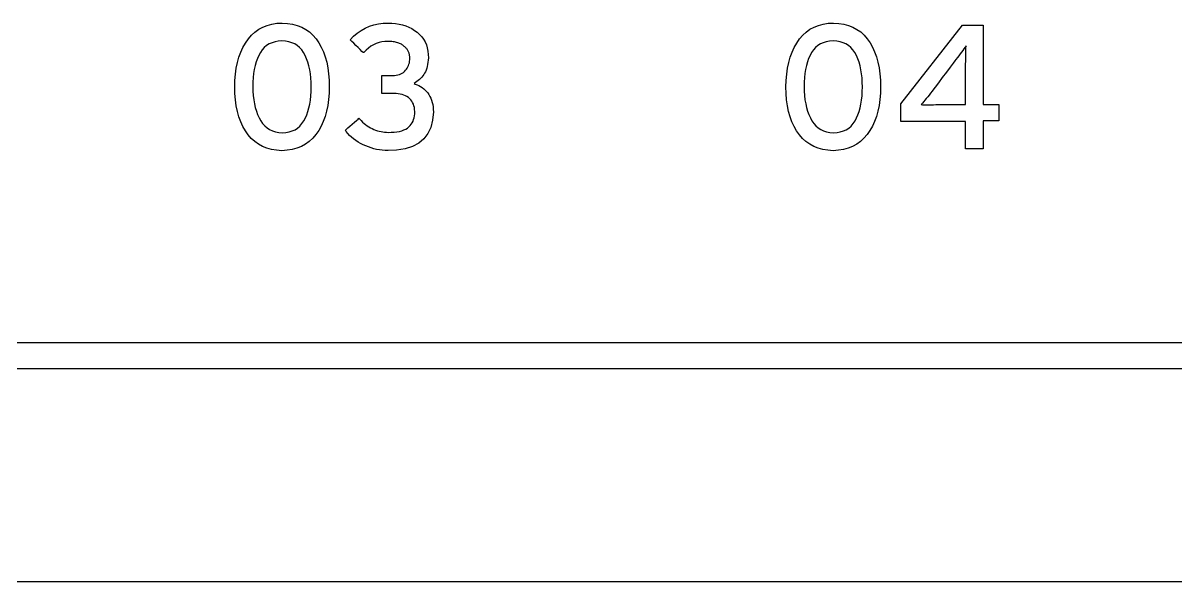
# Model space of a CAD drawing. Extents: x 1 to 47.7, y 0.2 to 33.4.
# Drawn here: x 27.588 to 28.493, y 10.224 to 10.663 of the extents above; entities that cross this region are included whole.
import ezdxf

# ---------------------------------------------------------------- set-up
doc = ezdxf.new("R2010")
doc.units = 0
doc.header["$MEASUREMENT"] = 0
for name, color, linetype in [('1_1__SCREW_TERMINAL_BLOCK_', 7, 'CONTINUOUS'), ('1_2__SCREW_TERMINAL_BLOCK_', 7, 'CONTINUOUS'), ('1_3__CONNECTORIZED_RELAY__', 7, 'CONTINUOUS'), ('1_4__CONNECTORIZED_RELAY__', 7, 'CONTINUOUS'), ('6_0____DWG', 7, 'CONTINUOUS')]:
    doc.layers.add(name, color=color, linetype=linetype)

msp = doc.modelspace()

# ---------------------------------------------------------------- linework, layer by layer
at = {"layer": '1_1__SCREW_TERMINAL_BLOCK_'}
for points in [[(27.82822, 10.61292), (27.82809, 10.60777), (27.8277, 10.60286), (27.82705, 10.59819), (27.82614, 10.59376), (27.82497, 10.58957), (27.82354, 10.58561), (27.82185, 10.58189), (27.81989, 10.57842), (27.81768, 10.57519), (27.8152, 10.57231), (27.81248, 10.5698), (27.80952, 10.56766), (27.8063, 10.5659), (27.80284, 10.56451), (27.79913, 10.5635), (27.79517, 10.56286), (27.79096, 10.56259), (27.7868, 10.56286), (27.78289, 10.56349), (27.77922, 10.5645), (27.77579, 10.56587), (27.7726, 10.56762), (27.76966, 10.56973), (27.76696, 10.57221), (27.76451, 10.57507), (27.7623, 10.57825), (27.76035, 10.58168), (27.75866, 10.58535), (27.75723, 10.58928), (27.75606, 10.59345), (27.75514, 10.59788), (27.75449, 10.60255), (27.7541, 10.60747), (27.75397, 10.61264), (27.75411, 10.61781), (27.7545, 10.62273), (27.75516, 10.62741), (27.75608, 10.63185), (27.75727, 10.63605), (27.75872, 10.64001), (27.76043, 10.64373), (27.76241, 10.64721), (27.76465, 10.65045), (27.76713, 10.65334), (27.76986, 10.65585), (27.77282, 10.65797), (27.77602, 10.65972), (27.77946, 10.66109), (27.78315, 10.66207), (27.78707, 10.66267), (27.79123, 10.6629), (27.79543, 10.66265), (27.79939, 10.66203), (27.80309, 10.66104), (27.80653, 10.65968), (27.80973, 10.65795), (27.81268, 10.65586), (27.81538, 10.65339), (27.81783, 10.65055), (27.82001, 10.64737), (27.82194, 10.64393), (27.8236, 10.64024), (27.82501, 10.63631), (27.82617, 10.63212), (27.82706, 10.62769), (27.82771, 10.62301), (27.82809, 10.61809)], [(27.90998, 10.59301), (27.90942, 10.58657), (27.908, 10.5809), (27.9057, 10.57599), (27.90252, 10.57184), (27.89848, 10.56846), (27.89356, 10.56585), (27.88777, 10.564), (27.88111, 10.56292), (27.87437, 10.5626), (27.87209, 10.56271), (27.86983, 10.56292), (27.8676, 10.56323), (27.86539, 10.56364), (27.86321, 10.56416), (27.86105, 10.56477), (27.85892, 10.56548), (27.85681, 10.56629), (27.85473, 10.56721), (27.85272, 10.56823), (27.85081, 10.56935), (27.849, 10.57054), (27.84729, 10.57182), (27.84569, 10.57317), (27.84419, 10.57462), (27.84279, 10.57614), (27.84149, 10.57775), (27.84087, 10.57877), (27.84154, 10.57936), (27.84278, 10.58044), (27.84439, 10.58185), (27.84618, 10.58341), (27.84798, 10.58498), (27.84959, 10.58638), (27.85083, 10.58746), (27.8515, 10.58805), (27.85218, 10.58741), (27.85325, 10.58622), (27.85437, 10.58511), (27.85552, 10.58407), (27.85671, 10.5831), (27.85794, 10.5822), (27.8592, 10.58138), (27.8605, 10.58062), (27.86183, 10.57994), (27.86322, 10.57932), (27.86462, 10.57878), (27.86603, 10.57831), (27.86743, 10.57791), (27.86884, 10.57758), (27.87025, 10.57732), (27.87167, 10.57713), (27.87309, 10.57701), (27.87451, 10.57697), (27.87684, 10.57701), (27.87917, 10.57716), (27.88133, 10.57742), (27.88332, 10.57779), (27.88514, 10.57827), (27.8868, 10.57887), (27.88829, 10.57957), (27.88961, 10.58039), (27.89076, 10.58132), (27.89174, 10.5823), (27.8926, 10.58336), (27.89335, 10.58452), (27.89398, 10.58576), (27.89449, 10.58708), (27.89488, 10.58849), (27.89516, 10.58999), (27.89532, 10.59158), (27.89535, 10.59325), (27.89525, 10.59489), (27.89504, 10.59643), (27.8947, 10.59787), (27.89426, 10.59921), (27.8937, 10.60045), (27.89303, 10.60158), (27.89224, 10.60262), (27.89134, 10.60356), (27.89032, 10.60439), (27.88919, 10.6051), (27.88799, 10.60572), (27.88671, 10.60626), (27.88536, 10.60671), (27.88394, 10.60707), (27.88244, 10.60734), (27.88087, 10.60752), (27.87923, 10.60762), (27.8782, 10.60763), (27.87764, 10.60763), (27.87663, 10.60763), (27.87532, 10.60763), (27.87385, 10.60763), (27.87239, 10.60763), (27.87108, 10.60763), (27.87007, 10.60763), (27.86951, 10.60763), (27.86945, 10.6078), (27.86945, 10.60881), (27.86945, 10.61051), (27.86945, 10.61266), (27.86945, 10.61502), (27.86945, 10.61735), (27.86945, 10.61939), (27.86945, 10.62092), (27.86945, 10.62168), (27.86961, 10.62172), (27.8703, 10.62172), (27.8714, 10.62172), (27.87276, 10.62172), (27.87422, 10.62172), (27.87564, 10.62172), (27.87687, 10.62172), (27.87775, 10.62172), (27.87814, 10.62172), (27.87941, 10.62176), (27.88081, 10.6219), (27.88213, 10.62214), (27.88335, 10.62249), (27.8845, 10.62293), (27.88555, 10.62348), (27.88652, 10.62414), (27.88741, 10.62489), (27.88821, 10.62575), (27.8889, 10.62663), (27.88951, 10.62756), (27.89003, 10.62853), (27.89047, 10.62955), (27.89083, 10.6306), (27.8911, 10.63171), (27.8913, 10.63285), (27.89141, 10.63404), (27.89144, 10.63516), (27.89143, 10.63564), (27.8914, 10.63613), (27.89136, 10.63663), (27.89129, 10.63713), (27.89122, 10.63764), (27.89112, 10.63816), (27.89101, 10.63868), (27.89088, 10.63921), (27.89071, 10.63975), (27.89048, 10.64028), (27.89023, 10.64079), (27.88994, 10.6413), (27.88962, 10.64179), (27.88928, 10.64227), (27.88891, 10.64274), (27.8885, 10.64319), (27.88808, 10.64364), (27.88762, 10.64409), (27.88713, 10.64455), (27.8866, 10.64498), (27.88605, 10.6454), (27.88546, 10.6458), (27.88483, 10.64617), (27.88417, 10.64652), (27.88348, 10.64686), (27.88275, 10.64717), (27.88197, 10.64745), (27.88114, 10.6477), (27.88025, 10.64791), (27.87933, 10.64809), (27.87835, 10.64824), (27.87734, 10.64836), (27.87628, 10.64844), (27.87517, 10.6485), (27.87402, 10.64852), (27.87194, 10.64845), (27.86958, 10.64814), (27.86729, 10.64762), (27.86509, 10.64687), (27.86297, 10.64589), (27.86093, 10.64469), (27.85898, 10.64327), (27.8571, 10.64162), (27.85531, 10.63974), (27.85479, 10.63973), (27.85388, 10.64063), (27.8525, 10.64198), (27.85084, 10.64361), (27.84908, 10.64534), (27.84739, 10.647), (27.84596, 10.6484), (27.84497, 10.64938), (27.8446, 10.64974), (27.84732, 10.65252), (27.85019, 10.65496), (27.85321, 10.65708), (27.85637, 10.65887), (27.85969, 10.66034), (27.86316, 10.66147), (27.86678, 10.66227), (27.87055, 10.66275), (27.87434, 10.66289), (27.87736, 10.66278), (27.88027, 10.6625), (27.88306, 10.66204), (27.88573, 10.66141), (27.88829, 10.66061), (27.89073, 10.65963), (27.89305, 10.65848), (27.89525, 10.65716), (27.89733, 10.65567), (27.89921, 10.654), (27.90087, 10.65218), (27.90229, 10.65022), (27.90349, 10.6481), (27.90446, 10.64583), (27.9052, 10.64341), (27.90572, 10.64084), (27.90601, 10.63812), (27.90605, 10.63568), (27.90593, 10.63382), (27.90575, 10.63206), (27.90549, 10.63039), (27.90516, 10.62882), (27.90475, 10.62734), (27.90427, 10.62596), (27.90372, 10.62467), (27.9031, 10.62348), (27.90239, 10.62237), (27.90162, 10.62131), (27.9008, 10.62031), (27.89994, 10.61936), (27.89903, 10.61847), (27.89808, 10.61763), (27.89709, 10.61685), (27.89604, 10.61612), (27.89496, 10.61545), (27.89573, 10.61495), (27.8972, 10.61441), (27.8986, 10.61378), (27.89993, 10.61305), (27.90119, 10.61222), (27.90237, 10.61129), (27.90349, 10.61027), (27.90454, 10.60914), (27.90552, 10.60792), (27.90643, 10.60662), (27.90723, 10.60524), (27.90794, 10.60377), (27.90854, 10.60221), (27.90903, 10.60055), (27.90943, 10.5988), (27.90972, 10.59697), (27.9099, 10.59503)], [(28.26122, 10.61292), (28.26109, 10.60777), (28.2607, 10.60286), (28.26005, 10.59819), (28.25914, 10.59376), (28.25796, 10.58957), (28.25653, 10.58561), (28.25484, 10.58189), (28.25289, 10.57842), (28.25067, 10.57519), (28.2482, 10.57231), (28.24548, 10.5698), (28.24251, 10.56766), (28.23929, 10.5659), (28.23583, 10.56451), (28.23212, 10.5635), (28.22816, 10.56286), (28.22396, 10.56259), (28.2198, 10.56286), (28.21588, 10.56349), (28.2122, 10.5645), (28.20877, 10.56587), (28.20559, 10.56762), (28.20265, 10.56973), (28.19995, 10.57221), (28.19749, 10.57507), (28.19528, 10.57825), (28.19333, 10.58168), (28.19164, 10.58535), (28.19021, 10.58928), (28.18904, 10.59345), (28.18813, 10.59788), (28.18748, 10.60255), (28.18709, 10.60747), (28.18696, 10.61264), (28.18709, 10.61781), (28.18749, 10.62273), (28.18815, 10.62741), (28.18907, 10.63185), (28.19026, 10.63605), (28.19171, 10.64001), (28.19343, 10.64373), (28.19541, 10.64721), (28.19764, 10.65045), (28.20012, 10.65334), (28.20285, 10.65585), (28.20581, 10.65797), (28.20901, 10.65972), (28.21245, 10.66109), (28.21613, 10.66207), (28.22006, 10.66267), (28.22422, 10.6629), (28.22842, 10.66265), (28.23237, 10.66203), (28.23607, 10.66104), (28.23952, 10.65968), (28.24272, 10.65795), (28.24567, 10.65586), (28.24837, 10.65339), (28.25081, 10.65055), (28.253, 10.64737), (28.25493, 10.64393), (28.25659, 10.64024), (28.25801, 10.63631), (28.25916, 10.63212), (28.26006, 10.62769), (28.2607, 10.62301), (28.26109, 10.61809)], [(27.81399, 10.61264), (27.81392, 10.61626), (27.8137, 10.61973), (27.81334, 10.62304), (27.81283, 10.6262), (27.81217, 10.62921), (27.81137, 10.63206), (27.81042, 10.63477), (27.80933, 10.63732), (27.80807, 10.63969), (27.80661, 10.6418), (27.80495, 10.64363), (27.8031, 10.64518), (27.80106, 10.64646), (27.79883, 10.64746), (27.7964, 10.64818), (27.79378, 10.64863), (27.79096, 10.6488), (27.78819, 10.64863), (27.78561, 10.64819), (27.78322, 10.64747), (27.78102, 10.64649), (27.77901, 10.64523), (27.77719, 10.6437), (27.77556, 10.64189), (27.77412, 10.63981), (27.77285, 10.63748), (27.77173, 10.63498), (27.77077, 10.63232), (27.76996, 10.6295), (27.7693, 10.62651), (27.76879, 10.62336), (27.76844, 10.62004), (27.76825, 10.61656), (27.7682, 10.61292), (27.76828, 10.60931), (27.76851, 10.60587), (27.76889, 10.60258), (27.76943, 10.59945), (27.77011, 10.59648), (27.77095, 10.59366), (27.77195, 10.591), (27.77309, 10.58849), (27.77438, 10.5861), (27.77584, 10.58392), (27.77748, 10.58203), (27.77931, 10.58043), (27.78132, 10.57911), (27.78352, 10.57807), (27.78591, 10.57733), (27.78848, 10.57687), (27.79123, 10.57669), (27.79404, 10.57687), (27.79666, 10.57732), (27.79908, 10.57806), (27.8013, 10.57908), (27.80332, 10.58038), (27.80515, 10.58196), (27.80678, 10.58383), (27.80822, 10.58598), (27.80945, 10.58834), (27.81051, 10.59082), (27.81144, 10.59345), (27.81222, 10.59625), (27.81286, 10.59921), (27.81335, 10.60233), (27.81371, 10.60561), (27.81392, 10.60905)], [(28.24698, 10.61264), (28.2469, 10.61626), (28.24668, 10.61973), (28.24632, 10.62304), (28.24581, 10.6262), (28.24516, 10.62921), (28.24436, 10.63206), (28.24341, 10.63477), (28.24231, 10.63732), (28.24105, 10.63969), (28.23959, 10.6418), (28.23794, 10.64363), (28.23609, 10.64518), (28.23405, 10.64646), (28.23182, 10.64746), (28.22939, 10.64818), (28.22677, 10.64863), (28.22396, 10.6488), (28.22119, 10.64863), (28.21861, 10.64819), (28.21622, 10.64747), (28.21402, 10.64649), (28.212, 10.64523), (28.21018, 10.6437), (28.20855, 10.64189), (28.20711, 10.63981), (28.20584, 10.63748), (28.20473, 10.63498), (28.20376, 10.63232), (28.20295, 10.6295), (28.20229, 10.62651), (28.20179, 10.62336), (28.20144, 10.62004), (28.20124, 10.61656), (28.2012, 10.61292), (28.20128, 10.60931), (28.2015, 10.60587), (28.20188, 10.60258), (28.20242, 10.59945), (28.20311, 10.59648), (28.20395, 10.59366), (28.20494, 10.591), (28.20609, 10.58849), (28.20738, 10.5861), (28.20883, 10.58392), (28.21047, 10.58203), (28.2123, 10.58043), (28.21431, 10.57911), (28.21651, 10.57807), (28.21889, 10.57733), (28.22146, 10.57687), (28.22422, 10.57669), (28.22703, 10.57687), (28.22964, 10.57732), (28.23206, 10.57806), (28.23428, 10.57908), (28.23631, 10.58038), (28.23814, 10.58196), (28.23977, 10.58383), (28.2412, 10.58598), (28.24243, 10.58834), (28.2435, 10.59082), (28.24442, 10.59345), (28.2452, 10.59625), (28.24584, 10.59921), (28.24634, 10.60233), (28.24669, 10.60561), (28.2469, 10.60905)], [(28.32841, 10.64498), (28.32762, 10.64385), (28.32677, 10.64266), (28.32586, 10.6414), (28.3249, 10.64008), (28.32388, 10.63869), (28.3228, 10.63724), (28.32167, 10.63572), (28.32047, 10.63413), (28.31971, 10.63312), (28.31829, 10.63125), (28.31592, 10.62812), (28.31294, 10.6242), (28.30974, 10.61997), (28.30666, 10.61591), (28.30408, 10.6125), (28.30235, 10.61022), (28.30166, 10.60931), (28.30049, 10.60779), (28.29935, 10.60633), (28.29825, 10.60494), (28.29718, 10.60362), (28.29614, 10.60236), (28.29514, 10.60116), (28.29416, 10.60003), (28.29322, 10.59896), (28.29406, 10.59867), (28.29567, 10.59867), (28.29734, 10.59868), (28.29907, 10.59869), (28.30087, 10.59871), (28.30273, 10.59873), (28.30466, 10.59875), (28.30666, 10.59878), (28.30819, 10.5988), (28.30937, 10.5988), (28.31172, 10.5988), (28.31483, 10.5988), (28.31832, 10.5988), (28.32178, 10.5988), (28.32481, 10.5988), (28.32702, 10.5988), (28.328, 10.5988), (28.32802, 10.59962), (28.32802, 10.60233), (28.32802, 10.60638), (28.32802, 10.6112), (28.32802, 10.61622), (28.32802, 10.62088), (28.32802, 10.6246), (28.32802, 10.62682), (28.32803, 10.62824), (28.32807, 10.63063), (28.32811, 10.63293), (28.32815, 10.63515), (28.3282, 10.63728), (28.32825, 10.63933), (28.3283, 10.6413), (28.32835, 10.64318)]]:
    msp.add_lwpolyline(points, close=True, dxfattribs=at)
for points in [[(28.34172, 10.58599), (28.34172, 10.56415), (28.32802, 10.56415), (28.32802, 10.58552), (28.27705, 10.58552), (28.27705, 10.59943), (28.32556, 10.66134), (28.34172, 10.66134), (28.34172, 10.5988), (28.35418, 10.5988), (28.35418, 10.58599), (28.34172, 10.58599)], [(28.57252, 10.41148), (28.45702, 10.41148), (28.34435, 10.41148), (28.28911, 10.41148), (28.23462, 10.41148), (28.18088, 10.41148), (28.12791, 10.41148), (28.07572, 10.41148), (28.02433, 10.41148), (27.97374, 10.41148), (27.92397, 10.41148), (27.87502, 10.41148), (27.82692, 10.41148), (27.77968, 10.41148), (27.73329, 10.41148), (27.68779, 10.41148), (27.64317, 10.41148), (27.59946, 10.41148), (27.55666, 10.41148)], [(27.56014, 10.39149), (27.61269, 10.39149), (27.66612, 10.39149), (27.72042, 10.39149), (27.77558, 10.39149), (27.83158, 10.39149), (27.88841, 10.39149), (27.94605, 10.39149), (28.0045, 10.39149), (28.06374, 10.39149), (28.12376, 10.39149), (28.18455, 10.39149), (28.24608, 10.39149), (28.37137, 10.39149), (28.4995, 10.39149)]]:
    msp.add_lwpolyline(points, dxfattribs=at)
at = {"layer": '1_2__SCREW_TERMINAL_BLOCK_'}
for points in [[(27.82822, 10.61292), (27.82809, 10.60777), (27.8277, 10.60286), (27.82705, 10.59819), (27.82614, 10.59376), (27.82497, 10.58957), (27.82354, 10.58561), (27.82185, 10.58189), (27.81989, 10.57842), (27.81768, 10.57519), (27.8152, 10.57231), (27.81248, 10.5698), (27.80952, 10.56766), (27.8063, 10.5659), (27.80284, 10.56451), (27.79913, 10.5635), (27.79517, 10.56286), (27.79096, 10.56259), (27.7868, 10.56286), (27.78289, 10.56349), (27.77922, 10.5645), (27.77579, 10.56587), (27.7726, 10.56762), (27.76966, 10.56973), (27.76696, 10.57221), (27.76451, 10.57507), (27.7623, 10.57825), (27.76035, 10.58168), (27.75866, 10.58535), (27.75723, 10.58928), (27.75606, 10.59345), (27.75514, 10.59788), (27.75449, 10.60255), (27.7541, 10.60747), (27.75397, 10.61264), (27.75411, 10.61781), (27.7545, 10.62273), (27.75516, 10.62741), (27.75608, 10.63185), (27.75727, 10.63605), (27.75872, 10.64001), (27.76043, 10.64373), (27.76241, 10.64721), (27.76465, 10.65045), (27.76713, 10.65334), (27.76986, 10.65585), (27.77282, 10.65797), (27.77602, 10.65972), (27.77946, 10.66109), (27.78315, 10.66207), (27.78707, 10.66267), (27.79123, 10.6629), (27.79543, 10.66265), (27.79939, 10.66203), (27.80309, 10.66104), (27.80653, 10.65968), (27.80973, 10.65795), (27.81268, 10.65586), (27.81538, 10.65339), (27.81783, 10.65055), (27.82001, 10.64737), (27.82194, 10.64393), (27.8236, 10.64024), (27.82501, 10.63631), (27.82617, 10.63212), (27.82706, 10.62769), (27.82771, 10.62301), (27.82809, 10.61809)], [(27.90998, 10.59301), (27.90942, 10.58657), (27.908, 10.5809), (27.9057, 10.57599), (27.90252, 10.57184), (27.89848, 10.56846), (27.89356, 10.56585), (27.88777, 10.564), (27.88111, 10.56292), (27.87437, 10.5626), (27.87209, 10.56271), (27.86983, 10.56292), (27.8676, 10.56323), (27.86539, 10.56364), (27.86321, 10.56416), (27.86105, 10.56477), (27.85892, 10.56548), (27.85681, 10.56629), (27.85473, 10.56721), (27.85272, 10.56823), (27.85081, 10.56935), (27.849, 10.57054), (27.84729, 10.57182), (27.84569, 10.57317), (27.84419, 10.57462), (27.84279, 10.57614), (27.84149, 10.57775), (27.84087, 10.57877), (27.84154, 10.57936), (27.84278, 10.58044), (27.84439, 10.58185), (27.84618, 10.58341), (27.84798, 10.58498), (27.84959, 10.58638), (27.85083, 10.58746), (27.8515, 10.58805), (27.85218, 10.58741), (27.85325, 10.58622), (27.85437, 10.58511), (27.85552, 10.58407), (27.85671, 10.5831), (27.85794, 10.5822), (27.8592, 10.58138), (27.8605, 10.58062), (27.86183, 10.57994), (27.86322, 10.57932), (27.86462, 10.57878), (27.86603, 10.57831), (27.86743, 10.57791), (27.86884, 10.57758), (27.87025, 10.57732), (27.87167, 10.57713), (27.87309, 10.57701), (27.87451, 10.57697), (27.87684, 10.57701), (27.87917, 10.57716), (27.88133, 10.57742), (27.88332, 10.57779), (27.88514, 10.57827), (27.8868, 10.57887), (27.88829, 10.57957), (27.88961, 10.58039), (27.89076, 10.58132), (27.89174, 10.5823), (27.8926, 10.58336), (27.89335, 10.58452), (27.89398, 10.58576), (27.89449, 10.58708), (27.89488, 10.58849), (27.89516, 10.58999), (27.89532, 10.59158), (27.89535, 10.59325), (27.89525, 10.59489), (27.89504, 10.59643), (27.8947, 10.59787), (27.89426, 10.59921), (27.8937, 10.60045), (27.89303, 10.60158), (27.89224, 10.60262), (27.89134, 10.60356), (27.89032, 10.60439), (27.88919, 10.6051), (27.88799, 10.60572), (27.88671, 10.60626), (27.88536, 10.60671), (27.88394, 10.60707), (27.88244, 10.60734), (27.88087, 10.60752), (27.87923, 10.60762), (27.8782, 10.60763), (27.87764, 10.60763), (27.87663, 10.60763), (27.87532, 10.60763), (27.87385, 10.60763), (27.87239, 10.60763), (27.87108, 10.60763), (27.87007, 10.60763), (27.86951, 10.60763), (27.86945, 10.6078), (27.86945, 10.60881), (27.86945, 10.61051), (27.86945, 10.61266), (27.86945, 10.61502), (27.86945, 10.61735), (27.86945, 10.61939), (27.86945, 10.62092), (27.86945, 10.62168), (27.86961, 10.62172), (27.8703, 10.62172), (27.8714, 10.62172), (27.87276, 10.62172), (27.87422, 10.62172), (27.87564, 10.62172), (27.87687, 10.62172), (27.87775, 10.62172), (27.87814, 10.62172), (27.87941, 10.62176), (27.88081, 10.6219), (27.88213, 10.62214), (27.88335, 10.62249), (27.8845, 10.62293), (27.88555, 10.62348), (27.88652, 10.62414), (27.88741, 10.62489), (27.88821, 10.62575), (27.8889, 10.62663), (27.88951, 10.62756), (27.89003, 10.62853), (27.89047, 10.62955), (27.89083, 10.6306), (27.8911, 10.63171), (27.8913, 10.63285), (27.89141, 10.63404), (27.89144, 10.63516), (27.89143, 10.63564), (27.8914, 10.63613), (27.89136, 10.63663), (27.89129, 10.63713), (27.89122, 10.63764), (27.89112, 10.63816), (27.89101, 10.63868), (27.89088, 10.63921), (27.89071, 10.63975), (27.89048, 10.64028), (27.89023, 10.64079), (27.88994, 10.6413), (27.88962, 10.64179), (27.88928, 10.64227), (27.88891, 10.64274), (27.8885, 10.64319), (27.88808, 10.64364), (27.88762, 10.64409), (27.88713, 10.64455), (27.8866, 10.64498), (27.88605, 10.6454), (27.88546, 10.6458), (27.88483, 10.64617), (27.88417, 10.64652), (27.88348, 10.64686), (27.88275, 10.64717), (27.88197, 10.64745), (27.88114, 10.6477), (27.88025, 10.64791), (27.87933, 10.64809), (27.87835, 10.64824), (27.87734, 10.64836), (27.87628, 10.64844), (27.87517, 10.6485), (27.87402, 10.64852), (27.87194, 10.64845), (27.86958, 10.64814), (27.86729, 10.64762), (27.86509, 10.64687), (27.86297, 10.64589), (27.86093, 10.64469), (27.85898, 10.64327), (27.8571, 10.64162), (27.85531, 10.63974), (27.85479, 10.63973), (27.85388, 10.64063), (27.8525, 10.64198), (27.85084, 10.64361), (27.84908, 10.64534), (27.84739, 10.647), (27.84596, 10.6484), (27.84497, 10.64938), (27.8446, 10.64974), (27.84732, 10.65252), (27.85019, 10.65496), (27.85321, 10.65708), (27.85637, 10.65887), (27.85969, 10.66034), (27.86316, 10.66147), (27.86678, 10.66227), (27.87055, 10.66275), (27.87434, 10.66289), (27.87736, 10.66278), (27.88027, 10.6625), (27.88306, 10.66204), (27.88573, 10.66141), (27.88829, 10.66061), (27.89073, 10.65963), (27.89305, 10.65848), (27.89525, 10.65716), (27.89733, 10.65567), (27.89921, 10.654), (27.90087, 10.65218), (27.90229, 10.65022), (27.90349, 10.6481), (27.90446, 10.64583), (27.9052, 10.64341), (27.90572, 10.64084), (27.90601, 10.63812), (27.90605, 10.63568), (27.90593, 10.63382), (27.90575, 10.63206), (27.90549, 10.63039), (27.90516, 10.62882), (27.90475, 10.62734), (27.90427, 10.62596), (27.90372, 10.62467), (27.9031, 10.62348), (27.90239, 10.62237), (27.90162, 10.62131), (27.9008, 10.62031), (27.89994, 10.61936), (27.89903, 10.61847), (27.89808, 10.61763), (27.89709, 10.61685), (27.89604, 10.61612), (27.89496, 10.61545), (27.89573, 10.61495), (27.8972, 10.61441), (27.8986, 10.61378), (27.89993, 10.61305), (27.90119, 10.61222), (27.90237, 10.61129), (27.90349, 10.61027), (27.90454, 10.60914), (27.90552, 10.60792), (27.90643, 10.60662), (27.90723, 10.60524), (27.90794, 10.60377), (27.90854, 10.60221), (27.90903, 10.60055), (27.90943, 10.5988), (27.90972, 10.59697), (27.9099, 10.59503)], [(28.26122, 10.61292), (28.26109, 10.60777), (28.2607, 10.60286), (28.26005, 10.59819), (28.25914, 10.59376), (28.25796, 10.58957), (28.25653, 10.58561), (28.25484, 10.58189), (28.25289, 10.57842), (28.25067, 10.57519), (28.2482, 10.57231), (28.24548, 10.5698), (28.24251, 10.56766), (28.23929, 10.5659), (28.23583, 10.56451), (28.23212, 10.5635), (28.22816, 10.56286), (28.22396, 10.56259), (28.2198, 10.56286), (28.21588, 10.56349), (28.2122, 10.5645), (28.20877, 10.56587), (28.20559, 10.56762), (28.20265, 10.56973), (28.19995, 10.57221), (28.19749, 10.57507), (28.19528, 10.57825), (28.19333, 10.58168), (28.19164, 10.58535), (28.19021, 10.58928), (28.18904, 10.59345), (28.18813, 10.59788), (28.18748, 10.60255), (28.18709, 10.60747), (28.18696, 10.61264), (28.18709, 10.61781), (28.18749, 10.62273), (28.18815, 10.62741), (28.18907, 10.63185), (28.19026, 10.63605), (28.19171, 10.64001), (28.19343, 10.64373), (28.19541, 10.64721), (28.19764, 10.65045), (28.20012, 10.65334), (28.20285, 10.65585), (28.20581, 10.65797), (28.20901, 10.65972), (28.21245, 10.66109), (28.21613, 10.66207), (28.22006, 10.66267), (28.22422, 10.6629), (28.22842, 10.66265), (28.23237, 10.66203), (28.23607, 10.66104), (28.23952, 10.65968), (28.24272, 10.65795), (28.24567, 10.65586), (28.24837, 10.65339), (28.25081, 10.65055), (28.253, 10.64737), (28.25493, 10.64393), (28.25659, 10.64024), (28.25801, 10.63631), (28.25916, 10.63212), (28.26006, 10.62769), (28.2607, 10.62301), (28.26109, 10.61809)], [(27.81399, 10.61264), (27.81392, 10.61626), (27.8137, 10.61973), (27.81334, 10.62304), (27.81283, 10.6262), (27.81217, 10.62921), (27.81137, 10.63206), (27.81042, 10.63477), (27.80933, 10.63732), (27.80807, 10.63969), (27.80661, 10.6418), (27.80495, 10.64363), (27.8031, 10.64518), (27.80106, 10.64646), (27.79883, 10.64746), (27.7964, 10.64818), (27.79378, 10.64863), (27.79096, 10.6488), (27.78819, 10.64863), (27.78561, 10.64819), (27.78322, 10.64747), (27.78102, 10.64649), (27.77901, 10.64523), (27.77719, 10.6437), (27.77556, 10.64189), (27.77412, 10.63981), (27.77285, 10.63748), (27.77173, 10.63498), (27.77077, 10.63232), (27.76996, 10.6295), (27.7693, 10.62651), (27.76879, 10.62336), (27.76844, 10.62004), (27.76825, 10.61656), (27.7682, 10.61292), (27.76828, 10.60931), (27.76851, 10.60587), (27.76889, 10.60258), (27.76943, 10.59945), (27.77011, 10.59648), (27.77095, 10.59366), (27.77195, 10.591), (27.77309, 10.58849), (27.77438, 10.5861), (27.77584, 10.58392), (27.77748, 10.58203), (27.77931, 10.58043), (27.78132, 10.57911), (27.78352, 10.57807), (27.78591, 10.57733), (27.78848, 10.57687), (27.79123, 10.57669), (27.79404, 10.57687), (27.79666, 10.57732), (27.79908, 10.57806), (27.8013, 10.57908), (27.80332, 10.58038), (27.80515, 10.58196), (27.80678, 10.58383), (27.80822, 10.58598), (27.80945, 10.58834), (27.81051, 10.59082), (27.81144, 10.59345), (27.81222, 10.59625), (27.81286, 10.59921), (27.81335, 10.60233), (27.81371, 10.60561), (27.81392, 10.60905)], [(28.24698, 10.61264), (28.2469, 10.61626), (28.24668, 10.61973), (28.24632, 10.62304), (28.24581, 10.6262), (28.24516, 10.62921), (28.24436, 10.63206), (28.24341, 10.63477), (28.24231, 10.63732), (28.24105, 10.63969), (28.23959, 10.6418), (28.23794, 10.64363), (28.23609, 10.64518), (28.23405, 10.64646), (28.23182, 10.64746), (28.22939, 10.64818), (28.22677, 10.64863), (28.22396, 10.6488), (28.22119, 10.64863), (28.21861, 10.64819), (28.21622, 10.64747), (28.21402, 10.64649), (28.212, 10.64523), (28.21018, 10.6437), (28.20855, 10.64189), (28.20711, 10.63981), (28.20584, 10.63748), (28.20473, 10.63498), (28.20376, 10.63232), (28.20295, 10.6295), (28.20229, 10.62651), (28.20179, 10.62336), (28.20144, 10.62004), (28.20124, 10.61656), (28.2012, 10.61292), (28.20128, 10.60931), (28.2015, 10.60587), (28.20188, 10.60258), (28.20242, 10.59945), (28.20311, 10.59648), (28.20395, 10.59366), (28.20494, 10.591), (28.20609, 10.58849), (28.20738, 10.5861), (28.20883, 10.58392), (28.21047, 10.58203), (28.2123, 10.58043), (28.21431, 10.57911), (28.21651, 10.57807), (28.21889, 10.57733), (28.22146, 10.57687), (28.22422, 10.57669), (28.22703, 10.57687), (28.22964, 10.57732), (28.23206, 10.57806), (28.23428, 10.57908), (28.23631, 10.58038), (28.23814, 10.58196), (28.23977, 10.58383), (28.2412, 10.58598), (28.24243, 10.58834), (28.2435, 10.59082), (28.24442, 10.59345), (28.2452, 10.59625), (28.24584, 10.59921), (28.24634, 10.60233), (28.24669, 10.60561), (28.2469, 10.60905)], [(28.32841, 10.64498), (28.32762, 10.64385), (28.32677, 10.64266), (28.32586, 10.6414), (28.3249, 10.64008), (28.32388, 10.63869), (28.3228, 10.63724), (28.32167, 10.63572), (28.32047, 10.63413), (28.31971, 10.63312), (28.31829, 10.63125), (28.31592, 10.62812), (28.31294, 10.6242), (28.30974, 10.61997), (28.30666, 10.61591), (28.30408, 10.6125), (28.30235, 10.61022), (28.30166, 10.60931), (28.30049, 10.60779), (28.29935, 10.60633), (28.29825, 10.60494), (28.29718, 10.60362), (28.29614, 10.60236), (28.29514, 10.60116), (28.29416, 10.60003), (28.29322, 10.59896), (28.29406, 10.59867), (28.29567, 10.59867), (28.29734, 10.59868), (28.29907, 10.59869), (28.30087, 10.59871), (28.30273, 10.59873), (28.30466, 10.59875), (28.30666, 10.59878), (28.30819, 10.5988), (28.30937, 10.5988), (28.31172, 10.5988), (28.31483, 10.5988), (28.31832, 10.5988), (28.32178, 10.5988), (28.32481, 10.5988), (28.32702, 10.5988), (28.328, 10.5988), (28.32802, 10.59962), (28.32802, 10.60233), (28.32802, 10.60638), (28.32802, 10.6112), (28.32802, 10.61622), (28.32802, 10.62088), (28.32802, 10.6246), (28.32802, 10.62682), (28.32803, 10.62824), (28.32807, 10.63063), (28.32811, 10.63293), (28.32815, 10.63515), (28.3282, 10.63728), (28.32825, 10.63933), (28.3283, 10.6413), (28.32835, 10.64318)]]:
    msp.add_lwpolyline(points, close=True, dxfattribs=at)
for points in [[(28.34172, 10.58599), (28.34172, 10.56415), (28.32802, 10.56415), (28.32802, 10.58552), (28.27705, 10.58552), (28.27705, 10.59943), (28.32556, 10.66134), (28.34172, 10.66134), (28.34172, 10.5988), (28.35418, 10.5988), (28.35418, 10.58599), (28.34172, 10.58599)], [(28.57252, 10.41148), (28.45702, 10.41148), (28.34435, 10.41148), (28.28911, 10.41148), (28.23462, 10.41148), (28.18088, 10.41148), (28.12791, 10.41148), (28.07572, 10.41148), (28.02433, 10.41148), (27.97374, 10.41148), (27.92397, 10.41148), (27.87502, 10.41148), (27.82692, 10.41148), (27.77968, 10.41148), (27.73329, 10.41148), (27.68779, 10.41148), (27.64317, 10.41148), (27.59946, 10.41148), (27.55666, 10.41148)], [(27.56014, 10.39149), (27.61269, 10.39149), (27.66612, 10.39149), (27.72042, 10.39149), (27.77558, 10.39149), (27.83158, 10.39149), (27.88841, 10.39149), (27.94605, 10.39149), (28.0045, 10.39149), (28.06374, 10.39149), (28.12376, 10.39149), (28.18455, 10.39149), (28.24608, 10.39149), (28.37137, 10.39149), (28.4995, 10.39149)]]:
    msp.add_lwpolyline(points, dxfattribs=at)
at = {"layer": '1_3__CONNECTORIZED_RELAY__'}
for points in [[(27.82822, 10.61292), (27.82809, 10.60777), (27.8277, 10.60286), (27.82705, 10.59819), (27.82614, 10.59376), (27.82497, 10.58957), (27.82354, 10.58561), (27.82185, 10.58189), (27.81989, 10.57842), (27.81768, 10.57519), (27.8152, 10.57231), (27.81248, 10.5698), (27.80952, 10.56766), (27.8063, 10.5659), (27.80284, 10.56451), (27.79913, 10.5635), (27.79517, 10.56286), (27.79096, 10.56259), (27.7868, 10.56286), (27.78289, 10.56349), (27.77922, 10.5645), (27.77579, 10.56587), (27.7726, 10.56762), (27.76966, 10.56973), (27.76696, 10.57221), (27.76451, 10.57507), (27.7623, 10.57825), (27.76035, 10.58168), (27.75866, 10.58535), (27.75723, 10.58928), (27.75606, 10.59345), (27.75514, 10.59788), (27.75449, 10.60255), (27.7541, 10.60747), (27.75397, 10.61264), (27.75411, 10.61781), (27.7545, 10.62273), (27.75516, 10.62741), (27.75608, 10.63185), (27.75727, 10.63605), (27.75872, 10.64001), (27.76043, 10.64373), (27.76241, 10.64721), (27.76465, 10.65045), (27.76713, 10.65334), (27.76986, 10.65585), (27.77282, 10.65797), (27.77602, 10.65972), (27.77946, 10.66109), (27.78315, 10.66207), (27.78707, 10.66267), (27.79123, 10.6629), (27.79543, 10.66265), (27.79939, 10.66203), (27.80309, 10.66104), (27.80653, 10.65968), (27.80973, 10.65795), (27.81268, 10.65586), (27.81538, 10.65339), (27.81783, 10.65055), (27.82001, 10.64737), (27.82194, 10.64393), (27.8236, 10.64024), (27.82501, 10.63631), (27.82617, 10.63212), (27.82706, 10.62769), (27.82771, 10.62301), (27.82809, 10.61809)], [(27.90998, 10.59301), (27.90942, 10.58657), (27.908, 10.5809), (27.9057, 10.57599), (27.90252, 10.57184), (27.89848, 10.56846), (27.89356, 10.56585), (27.88777, 10.564), (27.88111, 10.56292), (27.87437, 10.5626), (27.87209, 10.56271), (27.86983, 10.56292), (27.8676, 10.56323), (27.86539, 10.56364), (27.86321, 10.56416), (27.86105, 10.56477), (27.85892, 10.56548), (27.85681, 10.56629), (27.85473, 10.56721), (27.85272, 10.56823), (27.85081, 10.56935), (27.849, 10.57054), (27.84729, 10.57182), (27.84569, 10.57317), (27.84419, 10.57462), (27.84279, 10.57614), (27.84149, 10.57775), (27.84087, 10.57877), (27.84154, 10.57936), (27.84278, 10.58044), (27.84439, 10.58185), (27.84618, 10.58341), (27.84798, 10.58498), (27.84959, 10.58638), (27.85083, 10.58746), (27.8515, 10.58805), (27.85218, 10.58741), (27.85325, 10.58622), (27.85437, 10.58511), (27.85552, 10.58407), (27.85671, 10.5831), (27.85794, 10.5822), (27.8592, 10.58138), (27.8605, 10.58062), (27.86183, 10.57994), (27.86322, 10.57932), (27.86462, 10.57878), (27.86603, 10.57831), (27.86743, 10.57791), (27.86884, 10.57758), (27.87025, 10.57732), (27.87167, 10.57713), (27.87309, 10.57701), (27.87451, 10.57697), (27.87684, 10.57701), (27.87917, 10.57716), (27.88133, 10.57742), (27.88332, 10.57779), (27.88514, 10.57827), (27.8868, 10.57887), (27.88829, 10.57957), (27.88961, 10.58039), (27.89076, 10.58132), (27.89174, 10.5823), (27.8926, 10.58336), (27.89335, 10.58452), (27.89398, 10.58576), (27.89449, 10.58708), (27.89488, 10.58849), (27.89516, 10.58999), (27.89532, 10.59158), (27.89535, 10.59325), (27.89525, 10.59489), (27.89504, 10.59643), (27.8947, 10.59787), (27.89426, 10.59921), (27.8937, 10.60045), (27.89303, 10.60158), (27.89224, 10.60262), (27.89134, 10.60356), (27.89032, 10.60439), (27.88919, 10.6051), (27.88799, 10.60572), (27.88671, 10.60626), (27.88536, 10.60671), (27.88394, 10.60707), (27.88244, 10.60734), (27.88087, 10.60752), (27.87923, 10.60762), (27.8782, 10.60763), (27.87764, 10.60763), (27.87663, 10.60763), (27.87532, 10.60763), (27.87385, 10.60763), (27.87239, 10.60763), (27.87108, 10.60763), (27.87007, 10.60763), (27.86951, 10.60763), (27.86945, 10.6078), (27.86945, 10.60881), (27.86945, 10.61051), (27.86945, 10.61266), (27.86945, 10.61502), (27.86945, 10.61735), (27.86945, 10.61939), (27.86945, 10.62092), (27.86945, 10.62168), (27.86961, 10.62172), (27.8703, 10.62172), (27.8714, 10.62172), (27.87276, 10.62172), (27.87422, 10.62172), (27.87564, 10.62172), (27.87687, 10.62172), (27.87775, 10.62172), (27.87814, 10.62172), (27.87941, 10.62176), (27.88081, 10.6219), (27.88213, 10.62214), (27.88335, 10.62249), (27.8845, 10.62293), (27.88555, 10.62348), (27.88652, 10.62414), (27.88741, 10.62489), (27.88821, 10.62575), (27.8889, 10.62663), (27.88951, 10.62756), (27.89003, 10.62853), (27.89047, 10.62955), (27.89083, 10.6306), (27.8911, 10.63171), (27.8913, 10.63285), (27.89141, 10.63404), (27.89144, 10.63516), (27.89143, 10.63564), (27.8914, 10.63613), (27.89136, 10.63663), (27.89129, 10.63713), (27.89122, 10.63764), (27.89112, 10.63816), (27.89101, 10.63868), (27.89088, 10.63921), (27.89071, 10.63975), (27.89048, 10.64028), (27.89023, 10.64079), (27.88994, 10.6413), (27.88962, 10.64179), (27.88928, 10.64227), (27.88891, 10.64274), (27.8885, 10.64319), (27.88808, 10.64364), (27.88762, 10.64409), (27.88713, 10.64455), (27.8866, 10.64498), (27.88605, 10.6454), (27.88546, 10.6458), (27.88483, 10.64617), (27.88417, 10.64652), (27.88348, 10.64686), (27.88275, 10.64717), (27.88197, 10.64745), (27.88114, 10.6477), (27.88025, 10.64791), (27.87933, 10.64809), (27.87835, 10.64824), (27.87734, 10.64836), (27.87628, 10.64844), (27.87517, 10.6485), (27.87402, 10.64852), (27.87194, 10.64845), (27.86958, 10.64814), (27.86729, 10.64762), (27.86509, 10.64687), (27.86297, 10.64589), (27.86093, 10.64469), (27.85898, 10.64327), (27.8571, 10.64162), (27.85531, 10.63974), (27.85479, 10.63973), (27.85388, 10.64063), (27.8525, 10.64198), (27.85084, 10.64361), (27.84908, 10.64534), (27.84739, 10.647), (27.84596, 10.6484), (27.84497, 10.64938), (27.8446, 10.64974), (27.84732, 10.65252), (27.85019, 10.65496), (27.85321, 10.65708), (27.85637, 10.65887), (27.85969, 10.66034), (27.86316, 10.66147), (27.86678, 10.66227), (27.87055, 10.66275), (27.87434, 10.66289), (27.87736, 10.66278), (27.88027, 10.6625), (27.88306, 10.66204), (27.88573, 10.66141), (27.88829, 10.66061), (27.89073, 10.65963), (27.89305, 10.65848), (27.89525, 10.65716), (27.89733, 10.65567), (27.89921, 10.654), (27.90087, 10.65218), (27.90229, 10.65022), (27.90349, 10.6481), (27.90446, 10.64583), (27.9052, 10.64341), (27.90572, 10.64084), (27.90601, 10.63812), (27.90605, 10.63568), (27.90593, 10.63382), (27.90575, 10.63206), (27.90549, 10.63039), (27.90516, 10.62882), (27.90475, 10.62734), (27.90427, 10.62596), (27.90372, 10.62467), (27.9031, 10.62348), (27.90239, 10.62237), (27.90162, 10.62131), (27.9008, 10.62031), (27.89994, 10.61936), (27.89903, 10.61847), (27.89808, 10.61763), (27.89709, 10.61685), (27.89604, 10.61612), (27.89496, 10.61545), (27.89573, 10.61495), (27.8972, 10.61441), (27.8986, 10.61378), (27.89993, 10.61305), (27.90119, 10.61222), (27.90237, 10.61129), (27.90349, 10.61027), (27.90454, 10.60914), (27.90552, 10.60792), (27.90643, 10.60662), (27.90723, 10.60524), (27.90794, 10.60377), (27.90854, 10.60221), (27.90903, 10.60055), (27.90943, 10.5988), (27.90972, 10.59697), (27.9099, 10.59503)], [(28.26122, 10.61292), (28.26109, 10.60777), (28.2607, 10.60286), (28.26005, 10.59819), (28.25914, 10.59376), (28.25796, 10.58957), (28.25653, 10.58561), (28.25484, 10.58189), (28.25289, 10.57842), (28.25067, 10.57519), (28.2482, 10.57231), (28.24548, 10.5698), (28.24251, 10.56766), (28.23929, 10.5659), (28.23583, 10.56451), (28.23212, 10.5635), (28.22816, 10.56286), (28.22396, 10.56259), (28.2198, 10.56286), (28.21588, 10.56349), (28.2122, 10.5645), (28.20877, 10.56587), (28.20559, 10.56762), (28.20265, 10.56973), (28.19995, 10.57221), (28.19749, 10.57507), (28.19528, 10.57825), (28.19333, 10.58168), (28.19164, 10.58535), (28.19021, 10.58928), (28.18904, 10.59345), (28.18813, 10.59788), (28.18748, 10.60255), (28.18709, 10.60747), (28.18696, 10.61264), (28.18709, 10.61781), (28.18749, 10.62273), (28.18815, 10.62741), (28.18907, 10.63185), (28.19026, 10.63605), (28.19171, 10.64001), (28.19343, 10.64373), (28.19541, 10.64721), (28.19764, 10.65045), (28.20012, 10.65334), (28.20285, 10.65585), (28.20581, 10.65797), (28.20901, 10.65972), (28.21245, 10.66109), (28.21613, 10.66207), (28.22006, 10.66267), (28.22422, 10.6629), (28.22842, 10.66265), (28.23237, 10.66203), (28.23607, 10.66104), (28.23952, 10.65968), (28.24272, 10.65795), (28.24567, 10.65586), (28.24837, 10.65339), (28.25081, 10.65055), (28.253, 10.64737), (28.25493, 10.64393), (28.25659, 10.64024), (28.25801, 10.63631), (28.25916, 10.63212), (28.26006, 10.62769), (28.2607, 10.62301), (28.26109, 10.61809)], [(27.81399, 10.61264), (27.81392, 10.61626), (27.8137, 10.61973), (27.81334, 10.62304), (27.81283, 10.6262), (27.81217, 10.62921), (27.81137, 10.63206), (27.81042, 10.63477), (27.80933, 10.63732), (27.80807, 10.63969), (27.80661, 10.6418), (27.80495, 10.64363), (27.8031, 10.64518), (27.80106, 10.64646), (27.79883, 10.64746), (27.7964, 10.64818), (27.79378, 10.64863), (27.79096, 10.6488), (27.78819, 10.64863), (27.78561, 10.64819), (27.78322, 10.64747), (27.78102, 10.64649), (27.77901, 10.64523), (27.77719, 10.6437), (27.77556, 10.64189), (27.77412, 10.63981), (27.77285, 10.63748), (27.77173, 10.63498), (27.77077, 10.63232), (27.76996, 10.6295), (27.7693, 10.62651), (27.76879, 10.62336), (27.76844, 10.62004), (27.76825, 10.61656), (27.7682, 10.61292), (27.76828, 10.60931), (27.76851, 10.60587), (27.76889, 10.60258), (27.76943, 10.59945), (27.77011, 10.59648), (27.77095, 10.59366), (27.77195, 10.591), (27.77309, 10.58849), (27.77438, 10.5861), (27.77584, 10.58392), (27.77748, 10.58203), (27.77931, 10.58043), (27.78132, 10.57911), (27.78352, 10.57807), (27.78591, 10.57733), (27.78848, 10.57687), (27.79123, 10.57669), (27.79404, 10.57687), (27.79666, 10.57732), (27.79908, 10.57806), (27.8013, 10.57908), (27.80332, 10.58038), (27.80515, 10.58196), (27.80678, 10.58383), (27.80822, 10.58598), (27.80945, 10.58834), (27.81051, 10.59082), (27.81144, 10.59345), (27.81222, 10.59625), (27.81286, 10.59921), (27.81335, 10.60233), (27.81371, 10.60561), (27.81392, 10.60905)], [(28.24698, 10.61264), (28.2469, 10.61626), (28.24668, 10.61973), (28.24632, 10.62304), (28.24581, 10.6262), (28.24516, 10.62921), (28.24436, 10.63206), (28.24341, 10.63477), (28.24231, 10.63732), (28.24105, 10.63969), (28.23959, 10.6418), (28.23794, 10.64363), (28.23609, 10.64518), (28.23405, 10.64646), (28.23182, 10.64746), (28.22939, 10.64818), (28.22677, 10.64863), (28.22396, 10.6488), (28.22119, 10.64863), (28.21861, 10.64819), (28.21622, 10.64747), (28.21402, 10.64649), (28.212, 10.64523), (28.21018, 10.6437), (28.20855, 10.64189), (28.20711, 10.63981), (28.20584, 10.63748), (28.20473, 10.63498), (28.20376, 10.63232), (28.20295, 10.6295), (28.20229, 10.62651), (28.20179, 10.62336), (28.20144, 10.62004), (28.20124, 10.61656), (28.2012, 10.61292), (28.20128, 10.60931), (28.2015, 10.60587), (28.20188, 10.60258), (28.20242, 10.59945), (28.20311, 10.59648), (28.20395, 10.59366), (28.20494, 10.591), (28.20609, 10.58849), (28.20738, 10.5861), (28.20883, 10.58392), (28.21047, 10.58203), (28.2123, 10.58043), (28.21431, 10.57911), (28.21651, 10.57807), (28.21889, 10.57733), (28.22146, 10.57687), (28.22422, 10.57669), (28.22703, 10.57687), (28.22964, 10.57732), (28.23206, 10.57806), (28.23428, 10.57908), (28.23631, 10.58038), (28.23814, 10.58196), (28.23977, 10.58383), (28.2412, 10.58598), (28.24243, 10.58834), (28.2435, 10.59082), (28.24442, 10.59345), (28.2452, 10.59625), (28.24584, 10.59921), (28.24634, 10.60233), (28.24669, 10.60561), (28.2469, 10.60905)], [(28.32841, 10.64498), (28.32762, 10.64385), (28.32677, 10.64266), (28.32586, 10.6414), (28.3249, 10.64008), (28.32388, 10.63869), (28.3228, 10.63724), (28.32167, 10.63572), (28.32047, 10.63413), (28.31971, 10.63312), (28.31829, 10.63125), (28.31592, 10.62812), (28.31294, 10.6242), (28.30974, 10.61997), (28.30666, 10.61591), (28.30408, 10.6125), (28.30235, 10.61022), (28.30166, 10.60931), (28.30049, 10.60779), (28.29935, 10.60633), (28.29825, 10.60494), (28.29718, 10.60362), (28.29614, 10.60236), (28.29514, 10.60116), (28.29416, 10.60003), (28.29322, 10.59896), (28.29406, 10.59867), (28.29567, 10.59867), (28.29734, 10.59868), (28.29907, 10.59869), (28.30087, 10.59871), (28.30273, 10.59873), (28.30466, 10.59875), (28.30666, 10.59878), (28.30819, 10.5988), (28.30937, 10.5988), (28.31172, 10.5988), (28.31483, 10.5988), (28.31832, 10.5988), (28.32178, 10.5988), (28.32481, 10.5988), (28.32702, 10.5988), (28.328, 10.5988), (28.32802, 10.59962), (28.32802, 10.60233), (28.32802, 10.60638), (28.32802, 10.6112), (28.32802, 10.61622), (28.32802, 10.62088), (28.32802, 10.6246), (28.32802, 10.62682), (28.32803, 10.62824), (28.32807, 10.63063), (28.32811, 10.63293), (28.32815, 10.63515), (28.3282, 10.63728), (28.32825, 10.63933), (28.3283, 10.6413), (28.32835, 10.64318)]]:
    msp.add_lwpolyline(points, close=True, dxfattribs=at)
for points in [[(28.34172, 10.58599), (28.34172, 10.56415), (28.32802, 10.56415), (28.32802, 10.58552), (28.27705, 10.58552), (28.27705, 10.59943), (28.32556, 10.66134), (28.34172, 10.66134), (28.34172, 10.5988), (28.35418, 10.5988), (28.35418, 10.58599), (28.34172, 10.58599)], [(28.55109, 10.41148), (28.46127, 10.41148), (28.37317, 10.41148), (28.28684, 10.41148), (28.20232, 10.41148), (28.11966, 10.41148), (28.0389, 10.41148), (27.96008, 10.41148), (27.88326, 10.41148), (27.80847, 10.41148), (27.73577, 10.41148), (27.66519, 10.41148), (27.59679, 10.41148), (27.53061, 10.41148)], [(27.58338, 10.39149), (27.63633, 10.39149), (27.69015, 10.39149), (27.74483, 10.39149), (27.80036, 10.39149), (27.85673, 10.39149), (27.91393, 10.39149), (27.97193, 10.39149), (28.03073, 10.39149), (28.09032, 10.39149), (28.15068, 10.39149), (28.2118, 10.39149), (28.27367, 10.39149), (28.3996, 10.39149), (28.52836, 10.39149)]]:
    msp.add_lwpolyline(points, dxfattribs=at)
at = {"layer": '1_4__CONNECTORIZED_RELAY__'}
for points in [[(27.82822, 10.61292), (27.82809, 10.60777), (27.8277, 10.60286), (27.82705, 10.59819), (27.82614, 10.59376), (27.82497, 10.58957), (27.82354, 10.58561), (27.82185, 10.58189), (27.81989, 10.57842), (27.81768, 10.57519), (27.8152, 10.57231), (27.81248, 10.5698), (27.80952, 10.56766), (27.8063, 10.5659), (27.80284, 10.56451), (27.79913, 10.5635), (27.79517, 10.56286), (27.79096, 10.56259), (27.7868, 10.56286), (27.78289, 10.56349), (27.77922, 10.5645), (27.77579, 10.56587), (27.7726, 10.56762), (27.76966, 10.56973), (27.76696, 10.57221), (27.76451, 10.57507), (27.7623, 10.57825), (27.76035, 10.58168), (27.75866, 10.58535), (27.75723, 10.58928), (27.75606, 10.59345), (27.75514, 10.59788), (27.75449, 10.60255), (27.7541, 10.60747), (27.75397, 10.61264), (27.75411, 10.61781), (27.7545, 10.62273), (27.75516, 10.62741), (27.75608, 10.63185), (27.75727, 10.63605), (27.75872, 10.64001), (27.76043, 10.64373), (27.76241, 10.64721), (27.76465, 10.65045), (27.76713, 10.65334), (27.76986, 10.65585), (27.77282, 10.65797), (27.77602, 10.65972), (27.77946, 10.66109), (27.78315, 10.66207), (27.78707, 10.66267), (27.79123, 10.6629), (27.79543, 10.66265), (27.79939, 10.66203), (27.80309, 10.66104), (27.80653, 10.65968), (27.80973, 10.65795), (27.81268, 10.65586), (27.81538, 10.65339), (27.81783, 10.65055), (27.82001, 10.64737), (27.82194, 10.64393), (27.8236, 10.64024), (27.82501, 10.63631), (27.82617, 10.63212), (27.82706, 10.62769), (27.82771, 10.62301), (27.82809, 10.61809)], [(27.90998, 10.59301), (27.90942, 10.58657), (27.908, 10.5809), (27.9057, 10.57599), (27.90252, 10.57184), (27.89848, 10.56846), (27.89356, 10.56585), (27.88777, 10.564), (27.88111, 10.56292), (27.87437, 10.5626), (27.87209, 10.56271), (27.86983, 10.56292), (27.8676, 10.56323), (27.86539, 10.56364), (27.86321, 10.56416), (27.86105, 10.56477), (27.85892, 10.56548), (27.85681, 10.56629), (27.85473, 10.56721), (27.85272, 10.56823), (27.85081, 10.56935), (27.849, 10.57054), (27.84729, 10.57182), (27.84569, 10.57317), (27.84419, 10.57462), (27.84279, 10.57614), (27.84149, 10.57775), (27.84087, 10.57877), (27.84154, 10.57936), (27.84278, 10.58044), (27.84439, 10.58185), (27.84618, 10.58341), (27.84798, 10.58498), (27.84959, 10.58638), (27.85083, 10.58746), (27.8515, 10.58805), (27.85218, 10.58741), (27.85325, 10.58622), (27.85437, 10.58511), (27.85552, 10.58407), (27.85671, 10.5831), (27.85794, 10.5822), (27.8592, 10.58138), (27.8605, 10.58062), (27.86183, 10.57994), (27.86322, 10.57932), (27.86462, 10.57878), (27.86603, 10.57831), (27.86743, 10.57791), (27.86884, 10.57758), (27.87025, 10.57732), (27.87167, 10.57713), (27.87309, 10.57701), (27.87451, 10.57697), (27.87684, 10.57701), (27.87917, 10.57716), (27.88133, 10.57742), (27.88332, 10.57779), (27.88514, 10.57827), (27.8868, 10.57887), (27.88829, 10.57957), (27.88961, 10.58039), (27.89076, 10.58132), (27.89174, 10.5823), (27.8926, 10.58336), (27.89335, 10.58452), (27.89398, 10.58576), (27.89449, 10.58708), (27.89488, 10.58849), (27.89516, 10.58999), (27.89532, 10.59158), (27.89535, 10.59325), (27.89525, 10.59489), (27.89504, 10.59643), (27.8947, 10.59787), (27.89426, 10.59921), (27.8937, 10.60045), (27.89303, 10.60158), (27.89224, 10.60262), (27.89134, 10.60356), (27.89032, 10.60439), (27.88919, 10.6051), (27.88799, 10.60572), (27.88671, 10.60626), (27.88536, 10.60671), (27.88394, 10.60707), (27.88244, 10.60734), (27.88087, 10.60752), (27.87923, 10.60762), (27.8782, 10.60763), (27.87764, 10.60763), (27.87663, 10.60763), (27.87532, 10.60763), (27.87385, 10.60763), (27.87239, 10.60763), (27.87108, 10.60763), (27.87007, 10.60763), (27.86951, 10.60763), (27.86945, 10.6078), (27.86945, 10.60881), (27.86945, 10.61051), (27.86945, 10.61266), (27.86945, 10.61502), (27.86945, 10.61735), (27.86945, 10.61939), (27.86945, 10.62092), (27.86945, 10.62168), (27.86961, 10.62172), (27.8703, 10.62172), (27.8714, 10.62172), (27.87276, 10.62172), (27.87422, 10.62172), (27.87564, 10.62172), (27.87687, 10.62172), (27.87775, 10.62172), (27.87814, 10.62172), (27.87941, 10.62176), (27.88081, 10.6219), (27.88213, 10.62214), (27.88335, 10.62249), (27.8845, 10.62293), (27.88555, 10.62348), (27.88652, 10.62414), (27.88741, 10.62489), (27.88821, 10.62575), (27.8889, 10.62663), (27.88951, 10.62756), (27.89003, 10.62853), (27.89047, 10.62955), (27.89083, 10.6306), (27.8911, 10.63171), (27.8913, 10.63285), (27.89141, 10.63404), (27.89144, 10.63516), (27.89143, 10.63564), (27.8914, 10.63613), (27.89136, 10.63663), (27.89129, 10.63713), (27.89122, 10.63764), (27.89112, 10.63816), (27.89101, 10.63868), (27.89088, 10.63921), (27.89071, 10.63975), (27.89048, 10.64028), (27.89023, 10.64079), (27.88994, 10.6413), (27.88962, 10.64179), (27.88928, 10.64227), (27.88891, 10.64274), (27.8885, 10.64319), (27.88808, 10.64364), (27.88762, 10.64409), (27.88713, 10.64455), (27.8866, 10.64498), (27.88605, 10.6454), (27.88546, 10.6458), (27.88483, 10.64617), (27.88417, 10.64652), (27.88348, 10.64686), (27.88275, 10.64717), (27.88197, 10.64745), (27.88114, 10.6477), (27.88025, 10.64791), (27.87933, 10.64809), (27.87835, 10.64824), (27.87734, 10.64836), (27.87628, 10.64844), (27.87517, 10.6485), (27.87402, 10.64852), (27.87194, 10.64845), (27.86958, 10.64814), (27.86729, 10.64762), (27.86509, 10.64687), (27.86297, 10.64589), (27.86093, 10.64469), (27.85898, 10.64327), (27.8571, 10.64162), (27.85531, 10.63974), (27.85479, 10.63973), (27.85388, 10.64063), (27.8525, 10.64198), (27.85084, 10.64361), (27.84908, 10.64534), (27.84739, 10.647), (27.84596, 10.6484), (27.84497, 10.64938), (27.8446, 10.64974), (27.84732, 10.65252), (27.85019, 10.65496), (27.85321, 10.65708), (27.85637, 10.65887), (27.85969, 10.66034), (27.86316, 10.66147), (27.86678, 10.66227), (27.87055, 10.66275), (27.87434, 10.66289), (27.87736, 10.66278), (27.88027, 10.6625), (27.88306, 10.66204), (27.88573, 10.66141), (27.88829, 10.66061), (27.89073, 10.65963), (27.89305, 10.65848), (27.89525, 10.65716), (27.89733, 10.65567), (27.89921, 10.654), (27.90087, 10.65218), (27.90229, 10.65022), (27.90349, 10.6481), (27.90446, 10.64583), (27.9052, 10.64341), (27.90572, 10.64084), (27.90601, 10.63812), (27.90605, 10.63568), (27.90593, 10.63382), (27.90575, 10.63206), (27.90549, 10.63039), (27.90516, 10.62882), (27.90475, 10.62734), (27.90427, 10.62596), (27.90372, 10.62467), (27.9031, 10.62348), (27.90239, 10.62237), (27.90162, 10.62131), (27.9008, 10.62031), (27.89994, 10.61936), (27.89903, 10.61847), (27.89808, 10.61763), (27.89709, 10.61685), (27.89604, 10.61612), (27.89496, 10.61545), (27.89573, 10.61495), (27.8972, 10.61441), (27.8986, 10.61378), (27.89993, 10.61305), (27.90119, 10.61222), (27.90237, 10.61129), (27.90349, 10.61027), (27.90454, 10.60914), (27.90552, 10.60792), (27.90643, 10.60662), (27.90723, 10.60524), (27.90794, 10.60377), (27.90854, 10.60221), (27.90903, 10.60055), (27.90943, 10.5988), (27.90972, 10.59697), (27.9099, 10.59503)], [(28.26122, 10.61292), (28.26109, 10.60777), (28.2607, 10.60286), (28.26005, 10.59819), (28.25914, 10.59376), (28.25796, 10.58957), (28.25653, 10.58561), (28.25484, 10.58189), (28.25289, 10.57842), (28.25067, 10.57519), (28.2482, 10.57231), (28.24548, 10.5698), (28.24251, 10.56766), (28.23929, 10.5659), (28.23583, 10.56451), (28.23212, 10.5635), (28.22816, 10.56286), (28.22396, 10.56259), (28.2198, 10.56286), (28.21588, 10.56349), (28.2122, 10.5645), (28.20877, 10.56587), (28.20559, 10.56762), (28.20265, 10.56973), (28.19995, 10.57221), (28.19749, 10.57507), (28.19528, 10.57825), (28.19333, 10.58168), (28.19164, 10.58535), (28.19021, 10.58928), (28.18904, 10.59345), (28.18813, 10.59788), (28.18748, 10.60255), (28.18709, 10.60747), (28.18696, 10.61264), (28.18709, 10.61781), (28.18749, 10.62273), (28.18815, 10.62741), (28.18907, 10.63185), (28.19026, 10.63605), (28.19171, 10.64001), (28.19343, 10.64373), (28.19541, 10.64721), (28.19764, 10.65045), (28.20012, 10.65334), (28.20285, 10.65585), (28.20581, 10.65797), (28.20901, 10.65972), (28.21245, 10.66109), (28.21613, 10.66207), (28.22006, 10.66267), (28.22422, 10.6629), (28.22842, 10.66265), (28.23237, 10.66203), (28.23607, 10.66104), (28.23952, 10.65968), (28.24272, 10.65795), (28.24567, 10.65586), (28.24837, 10.65339), (28.25081, 10.65055), (28.253, 10.64737), (28.25493, 10.64393), (28.25659, 10.64024), (28.25801, 10.63631), (28.25916, 10.63212), (28.26006, 10.62769), (28.2607, 10.62301), (28.26109, 10.61809)], [(27.81399, 10.61264), (27.81392, 10.61626), (27.8137, 10.61973), (27.81334, 10.62304), (27.81283, 10.6262), (27.81217, 10.62921), (27.81137, 10.63206), (27.81042, 10.63477), (27.80933, 10.63732), (27.80807, 10.63969), (27.80661, 10.6418), (27.80495, 10.64363), (27.8031, 10.64518), (27.80106, 10.64646), (27.79883, 10.64746), (27.7964, 10.64818), (27.79378, 10.64863), (27.79096, 10.6488), (27.78819, 10.64863), (27.78561, 10.64819), (27.78322, 10.64747), (27.78102, 10.64649), (27.77901, 10.64523), (27.77719, 10.6437), (27.77556, 10.64189), (27.77412, 10.63981), (27.77285, 10.63748), (27.77173, 10.63498), (27.77077, 10.63232), (27.76996, 10.6295), (27.7693, 10.62651), (27.76879, 10.62336), (27.76844, 10.62004), (27.76825, 10.61656), (27.7682, 10.61292), (27.76828, 10.60931), (27.76851, 10.60587), (27.76889, 10.60258), (27.76943, 10.59945), (27.77011, 10.59648), (27.77095, 10.59366), (27.77195, 10.591), (27.77309, 10.58849), (27.77438, 10.5861), (27.77584, 10.58392), (27.77748, 10.58203), (27.77931, 10.58043), (27.78132, 10.57911), (27.78352, 10.57807), (27.78591, 10.57733), (27.78848, 10.57687), (27.79123, 10.57669), (27.79404, 10.57687), (27.79666, 10.57732), (27.79908, 10.57806), (27.8013, 10.57908), (27.80332, 10.58038), (27.80515, 10.58196), (27.80678, 10.58383), (27.80822, 10.58598), (27.80945, 10.58834), (27.81051, 10.59082), (27.81144, 10.59345), (27.81222, 10.59625), (27.81286, 10.59921), (27.81335, 10.60233), (27.81371, 10.60561), (27.81392, 10.60905)], [(28.24698, 10.61264), (28.2469, 10.61626), (28.24668, 10.61973), (28.24632, 10.62304), (28.24581, 10.6262), (28.24516, 10.62921), (28.24436, 10.63206), (28.24341, 10.63477), (28.24231, 10.63732), (28.24105, 10.63969), (28.23959, 10.6418), (28.23794, 10.64363), (28.23609, 10.64518), (28.23405, 10.64646), (28.23182, 10.64746), (28.22939, 10.64818), (28.22677, 10.64863), (28.22396, 10.6488), (28.22119, 10.64863), (28.21861, 10.64819), (28.21622, 10.64747), (28.21402, 10.64649), (28.212, 10.64523), (28.21018, 10.6437), (28.20855, 10.64189), (28.20711, 10.63981), (28.20584, 10.63748), (28.20473, 10.63498), (28.20376, 10.63232), (28.20295, 10.6295), (28.20229, 10.62651), (28.20179, 10.62336), (28.20144, 10.62004), (28.20124, 10.61656), (28.2012, 10.61292), (28.20128, 10.60931), (28.2015, 10.60587), (28.20188, 10.60258), (28.20242, 10.59945), (28.20311, 10.59648), (28.20395, 10.59366), (28.20494, 10.591), (28.20609, 10.58849), (28.20738, 10.5861), (28.20883, 10.58392), (28.21047, 10.58203), (28.2123, 10.58043), (28.21431, 10.57911), (28.21651, 10.57807), (28.21889, 10.57733), (28.22146, 10.57687), (28.22422, 10.57669), (28.22703, 10.57687), (28.22964, 10.57732), (28.23206, 10.57806), (28.23428, 10.57908), (28.23631, 10.58038), (28.23814, 10.58196), (28.23977, 10.58383), (28.2412, 10.58598), (28.24243, 10.58834), (28.2435, 10.59082), (28.24442, 10.59345), (28.2452, 10.59625), (28.24584, 10.59921), (28.24634, 10.60233), (28.24669, 10.60561), (28.2469, 10.60905)], [(28.32841, 10.64498), (28.32762, 10.64385), (28.32677, 10.64266), (28.32586, 10.6414), (28.3249, 10.64008), (28.32388, 10.63869), (28.3228, 10.63724), (28.32167, 10.63572), (28.32047, 10.63413), (28.31971, 10.63312), (28.31829, 10.63125), (28.31592, 10.62812), (28.31294, 10.6242), (28.30974, 10.61997), (28.30666, 10.61591), (28.30408, 10.6125), (28.30235, 10.61022), (28.30166, 10.60931), (28.30049, 10.60779), (28.29935, 10.60633), (28.29825, 10.60494), (28.29718, 10.60362), (28.29614, 10.60236), (28.29514, 10.60116), (28.29416, 10.60003), (28.29322, 10.59896), (28.29406, 10.59867), (28.29567, 10.59867), (28.29734, 10.59868), (28.29907, 10.59869), (28.30087, 10.59871), (28.30273, 10.59873), (28.30466, 10.59875), (28.30666, 10.59878), (28.30819, 10.5988), (28.30937, 10.5988), (28.31172, 10.5988), (28.31483, 10.5988), (28.31832, 10.5988), (28.32178, 10.5988), (28.32481, 10.5988), (28.32702, 10.5988), (28.328, 10.5988), (28.32802, 10.59962), (28.32802, 10.60233), (28.32802, 10.60638), (28.32802, 10.6112), (28.32802, 10.61622), (28.32802, 10.62088), (28.32802, 10.6246), (28.32802, 10.62682), (28.32803, 10.62824), (28.32807, 10.63063), (28.32811, 10.63293), (28.32815, 10.63515), (28.3282, 10.63728), (28.32825, 10.63933), (28.3283, 10.6413), (28.32835, 10.64318)]]:
    msp.add_lwpolyline(points, close=True, dxfattribs=at)
for points in [[(28.34172, 10.58599), (28.34172, 10.56415), (28.32802, 10.56415), (28.32802, 10.58552), (28.27705, 10.58552), (28.27705, 10.59943), (28.32556, 10.66134), (28.34172, 10.66134), (28.34172, 10.5988), (28.35418, 10.5988), (28.35418, 10.58599), (28.34172, 10.58599)], [(28.51399, 10.41148), (28.45492, 10.41148), (28.3966, 10.41148), (28.33905, 10.41148), (28.28227, 10.41148), (28.22628, 10.41148), (28.1711, 10.41148), (28.11674, 10.41148), (28.06321, 10.41148), (28.01052, 10.41148), (27.95869, 10.41148), (27.90773, 10.41148), (27.85765, 10.41148), (27.80847, 10.41148), (27.7602, 10.41148), (27.71285, 10.41148), (27.66644, 10.41148), (27.62097, 10.41148), (27.57647, 10.41148)], [(27.53563, 10.39149), (27.58922, 10.39149), (27.64375, 10.39149), (27.6992, 10.39149), (27.75556, 10.39149), (27.81282, 10.39149), (27.87095, 10.39149), (27.92996, 10.39149), (27.98981, 10.39149), (28.05051, 10.39149), (28.11203, 10.39149), (28.17436, 10.39149), (28.23749, 10.39149), (28.30141, 10.39149), (28.36609, 10.39149), (28.43153, 10.39149), (28.56461, 10.39149)]]:
    msp.add_lwpolyline(points, dxfattribs=at)
at = {"layer": '6_0____DWG'}
msp.add_lwpolyline([(28.55711, 10.22364), (28.48516, 10.22364), (28.41404, 10.22364), (28.34376, 10.22364), (28.27432, 10.22364), (28.20576, 10.22364), (28.13806, 10.22364), (28.07126, 10.22364), (28.00536, 10.22364), (27.94036, 10.22364), (27.8763, 10.22364), (27.81317, 10.22364), (27.75099, 10.22364), (27.68977, 10.22364), (27.62952, 10.22364), (27.57026, 10.22364)], dxfattribs=at)

doc.saveas('drawing.dxf')
